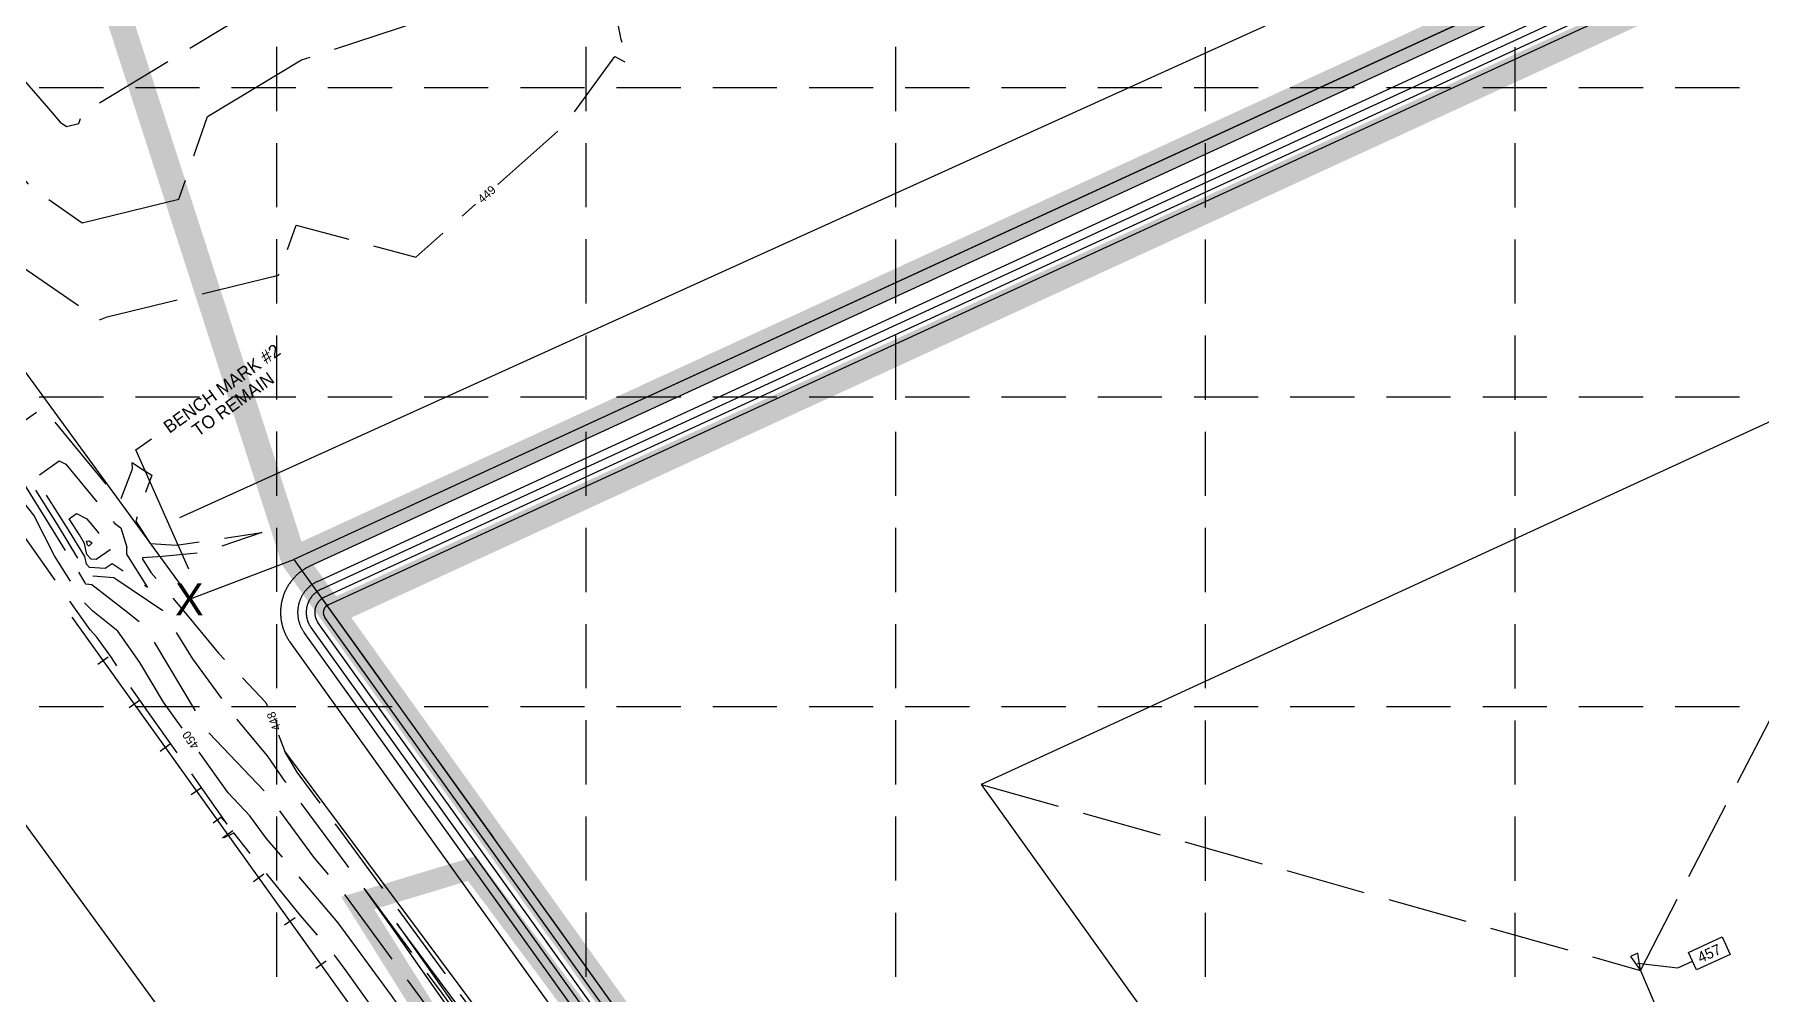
# Model space of a CAD drawing. Header units: inches. Extents: x 2439273 to 2445077, y 7048639 to 7057917.
# Drawn here: x 2441628 to 2442435, y 7054446 to 7054895 of the extents above; entities that cross this region are included whole.
import ezdxf
from ezdxf.enums import TextEntityAlignment as Align

# ---------------------------------------------------------------- set-up
doc = ezdxf.new("R2010")
doc.units = ezdxf.units.IN
doc.header["$LTSCALE"] = 300
doc.header["$MEASUREMENT"] = 0
for name, pattern in [('CONTINUOUS_LINE', [2, 1, 1]), ('DASHED', [0.29, 0.25, -0.04]), ('DASHEDX2', [0.165, 0.125, -0.04]), ('HIDDEN', [0.375, 0.25, -0.125]), ('PHANTOM', [4.25, 3.5, -0.15, 0.15, -0.15, 0.15, -0.15])]:
    doc.linetypes.add(name, pattern=pattern)
for name, color, linetype in [('BOUNDARY', 24, 'PHANTOM'), ('DRAINAGE_AREA', 250, 'DASHEDX2'), ('EC', 43, 'DASHEDX2'), ('GRID', 254, 'HIDDEN'), ('LIMITS OF DISTURBANCE', 1, 'HIDDEN'), ('new', 3, 'Continuous'), ('PC', 43, 'DASHEDX2'), ('PLAT_TEXT', 50, 'Continuous')]:
    doc.layers.add(name, color=color, linetype=linetype)
doc.styles.add('symbol', font='symbol.shx')
doc.styles.add('TMODELF', font='tmodelf')
doc.linetypes.add('DEPRESSION', pattern='A,0.3,["%",symbol,S=0.05,R=180,X=0,Y=0],0.0001', length=0.3001)

msp = doc.modelspace()

# ---------------------------------------------------------------- linework, layer by layer
at = {"layer": 'BOUNDARY', "color": 7, "linetype": 'Continuous', "flags": 128}
for points in [[(2441748.83, 7054649.57), (2442955.13, 7052964.89), (2442981.84, 7052986.15), (2442978.99, 7053079.08), (2443104.99, 7053084.19), (2443124.07, 7053099.39), (2443545.95, 7053500.83), (2443498.64, 7053611.71), (2443514.01, 7053763.96), (2443611.84, 7054000.9), (2443936.29, 7054219.1), (2444200.97, 7054649.75), (2444283.17, 7055046.25), (2444151.98, 7055473.57), (2444011.63, 7055690.75), (2443140.66, 7055289.99)], [(2441748.83, 7054649.57), (2442955.13, 7052964.89), (2442981.84, 7052986.15), (2442978.99, 7053079.08), (2443104.99, 7053084.19), (2443124.07, 7053099.39), (2443545.95, 7053500.83), (2443498.64, 7053611.71), (2443514.01, 7053763.96), (2443611.84, 7054000.9), (2443936.29, 7054219.1), (2444200.97, 7054649.75), (2444283.17, 7055046.25), (2444151.98, 7055473.57), (2444011.63, 7055690.75), (2443140.66, 7055289.99)], [(2442876.18, 7055168.29), (2441748.83, 7054649.57)], [(2442876.18, 7055168.29), (2441748.83, 7054649.57)], [(2441354.82, 7055105.29), (2441696.1, 7054637.12), (2441699.99, 7054630.9), (2441748.83, 7054649.57)], [(2441354.82, 7055105.29), (2441696.1, 7054637.12), (2441699.99, 7054630.9), (2441748.83, 7054649.57)], [(2441794.56, 7054242.16), (2441830, 7054241.99), (2441214.81, 7055085.91)], [(2441794.56, 7054242.16), (2441830, 7054241.99), (2441214.81, 7055085.91)], [(2442638.85, 7055059.09), (2441748.83, 7054649.57), (2442319.17, 7053853.05)], [(2442638.85, 7055059.09), (2441748.83, 7054649.57), (2442319.17, 7053853.05)]]:
    msp.add_lwpolyline(points, dxfattribs=at)
msp.add_lwpolyline([(2441704.24, 7054634.41), (2441704.24, 7054634.41), (2441704.24, 7054634.41), (2441704.24, 7054634.41), (2441704.24, 7054634.41), (2441704.24, 7054634.41), (2441704.24, 7054634.41), (2441704.24, 7054634.41), (2441704.24, 7054634.41), (2441704.24, 7054634.41), (2441704.24, 7054634.41), (2441704.24, 7054634.41), (2441704.24, 7054634.41), (2441704.24, 7054634.41), (2441704.24, 7054634.41), (2441704.24, 7054634.41), (2441704.24, 7054634.41), (2441704.24, 7054634.41), (2441704.24, 7054634.41), (2441704.24, 7054634.41), (2441704.24, 7054634.41), (2441704.24, 7054634.41), (2441704.24, 7054634.41), (2441704.24, 7054634.41), (2441704.24, 7054634.41), (2441704.24, 7054634.41), (2441704.24, 7054634.41), (2441704.24, 7054634.41), (2441704.24, 7054634.41), (2441704.24, 7054634.41), (2441704.24, 7054634.41), (2441704.24, 7054634.41), (2441704.24, 7054634.41), (2441704.24, 7054634.41), (2441704.24, 7054634.41), (2441704.24, 7054634.41), (2441704.24, 7054634.41), (2441704.24, 7054634.41), (2441704.24, 7054634.41), (2441704.24, 7054634.41), (2441704.24, 7054634.41), (2441704.24, 7054634.41), (2441704.24, 7054634.41), (2441704.24, 7054634.41), (2441704.24, 7054634.41), (2441704.24, 7054634.41), (2441704.24, 7054634.41), (2441704.24, 7054634.41), (2441704.24, 7054634.41), (2441704.24, 7054634.41), (2441704.24, 7054634.41), (2441704.24, 7054634.41), (2441704.24, 7054634.41), (2441704.24, 7054634.41), (2441704.24, 7054634.41), (2441704.24, 7054634.41), (2441704.24, 7054634.41), (2441704.24, 7054634.41), (2441704.24, 7054634.41), (2441704.24, 7054634.41), (2441704.24, 7054634.41), (2441704.24, 7054634.41), (2441704.24, 7054634.41), (2441704.24, 7054634.41), (2441704.24, 7054634.41), (2441704.24, 7054634.41), (2441704.24, 7054634.41), (2441704.24, 7054634.41), (2441704.24, 7054634.41), (2441704.24, 7054634.41), (2441704.24, 7054634.41), (2441704.24, 7054634.41), (2441704.24, 7054634.41), (2441704.24, 7054634.41), (2441704.24, 7054634.41), (2441704.24, 7054634.41), (2441704.24, 7054634.41), (2441704.24, 7054634.41), (2441704.24, 7054634.41), (2441704.24, 7054634.41), (2441704.24, 7054634.41), (2441704.24, 7054634.41), (2441704.24, 7054634.41), (2441704.24, 7054634.41), (2441704.24, 7054634.41), (2441704.24, 7054634.41), (2441704.24, 7054634.41), (2441704.24, 7054634.41), (2441704.24, 7054634.41), (2441704.24, 7054634.41), (2441704.24, 7054634.41), (2441704.24, 7054634.41), (2441704.24, 7054634.41), (2441704.24, 7054634.41), (2441704.24, 7054634.41), (2441704.24, 7054634.41), (2441704.24, 7054634.41), (2441704.24, 7054634.41), (2441704.24, 7054634.41), (2441704.24, 7054634.41), (2441704.24, 7054634.41), (2441704.24, 7054634.41)], close=True, dxfattribs=at)
msp.add_lwpolyline([(2441704.24, 7054634.41), (2441704.24, 7054634.41), (2441704.24, 7054634.41), (2441704.24, 7054634.41), (2441704.24, 7054634.41), (2441704.24, 7054634.41), (2441704.24, 7054634.41), (2441704.24, 7054634.41), (2441704.24, 7054634.41), (2441704.24, 7054634.41), (2441704.24, 7054634.41), (2441704.24, 7054634.41), (2441704.24, 7054634.41), (2441704.24, 7054634.41), (2441704.24, 7054634.41), (2441704.24, 7054634.41), (2441704.24, 7054634.41), (2441704.24, 7054634.41), (2441704.24, 7054634.41), (2441704.24, 7054634.41), (2441704.24, 7054634.41), (2441704.24, 7054634.41), (2441704.24, 7054634.41), (2441704.24, 7054634.41), (2441704.24, 7054634.41), (2441704.24, 7054634.41), (2441704.24, 7054634.41), (2441704.24, 7054634.41), (2441704.24, 7054634.41), (2441704.24, 7054634.41), (2441704.24, 7054634.41), (2441704.24, 7054634.41), (2441704.24, 7054634.41), (2441704.24, 7054634.41), (2441704.24, 7054634.41), (2441704.24, 7054634.41), (2441704.24, 7054634.41), (2441704.24, 7054634.41), (2441704.24, 7054634.41), (2441704.24, 7054634.41), (2441704.24, 7054634.41), (2441704.24, 7054634.41), (2441704.24, 7054634.41), (2441704.24, 7054634.41), (2441704.24, 7054634.41), (2441704.24, 7054634.41), (2441704.24, 7054634.41), (2441704.24, 7054634.41), (2441704.24, 7054634.41), (2441704.24, 7054634.41), (2441704.24, 7054634.41), (2441704.24, 7054634.41), (2441704.24, 7054634.41), (2441704.24, 7054634.41), (2441704.24, 7054634.41), (2441704.24, 7054634.41), (2441704.24, 7054634.41), (2441704.24, 7054634.41), (2441704.24, 7054634.41), (2441704.24, 7054634.41), (2441704.24, 7054634.41), (2441704.24, 7054634.41), (2441704.24, 7054634.41), (2441704.24, 7054634.41), (2441704.24, 7054634.41), (2441704.24, 7054634.41), (2441704.24, 7054634.41), (2441704.24, 7054634.41), (2441704.24, 7054634.41), (2441704.24, 7054634.41), (2441704.24, 7054634.41), (2441704.24, 7054634.41), (2441704.24, 7054634.41), (2441704.24, 7054634.41), (2441704.24, 7054634.41), (2441704.24, 7054634.41), (2441704.24, 7054634.41), (2441704.24, 7054634.41), (2441704.24, 7054634.41), (2441704.24, 7054634.41), (2441704.24, 7054634.41), (2441704.24, 7054634.41), (2441704.24, 7054634.41), (2441704.24, 7054634.41), (2441704.24, 7054634.41), (2441704.24, 7054634.41), (2441704.24, 7054634.41), (2441704.24, 7054634.41), (2441704.24, 7054634.41), (2441704.24, 7054634.41), (2441704.24, 7054634.41), (2441704.24, 7054634.41), (2441704.24, 7054634.41), (2441704.24, 7054634.41), (2441704.24, 7054634.41), (2441704.24, 7054634.41), (2441704.24, 7054634.41), (2441704.24, 7054634.41), (2441704.24, 7054634.41), (2441704.24, 7054634.41), (2441704.24, 7054634.41), (2441704.24, 7054634.41)], close=True, dxfattribs=at)
at = {"layer": 'BOUNDARY', "color": 7, "linetype": 'Continuous'}
msp.add_point((2441699.99, 7054631.78), dxfattribs=at)
msp.add_point((2441699.99, 7054631.78), dxfattribs=at)
at = {"layer": 'DRAINAGE_AREA', "color": 7, "linetype": 'DASHED', "const_width": 12, "flags": 128}
for points in [[(2439927.07, 7054255.07), (2439929, 7054280.67), (2440619.13, 7054272.87), (2440855.12, 7054286.63), (2440930.94, 7054296.79), (2440991.18, 7054326.33), (2441067.88, 7054375.23), (2441071.55, 7054382.41), (2441083.37, 7054409.11), (2441093.7, 7054436.41), (2441102.52, 7054464.23), (2441109.8, 7054492.51), (2441115.51, 7054521.14), (2441119.64, 7054550.03), (2441122.27, 7054580.2), (2441123.39, 7054633.45), (2441123.9, 7054697.01), (2441123.48, 7054712.77), (2441123.62, 7054716.48), (2441124.04, 7054720.63), (2441124.71, 7054724.75), (2441125.63, 7054728.83), (2441126.79, 7054732.83), (2441128.2, 7054736.76), (2441129.84, 7054740.6), (2441131.83, 7054744.54), (2441135.13, 7054750.24), (2441136.03, 7054750.97), (2441181.58, 7054821.94), (2441182.94, 7054829.74), (2441210.98, 7054875.68), (2441225.67, 7054901.14), (2441239.01, 7054927.69), (2441250.75, 7054954.57), (2441261.02, 7054982.05), (2441262.65, 7054987.25), (2441028.19, 7055347.34), (2440803.32, 7055658.83), (2441025.73, 7055819.69), (2441064.92, 7055847.87), (2441219.34, 7055672.43), (2441244.56, 7055582.88), (2441412.53, 7055388.63), (2441492.49, 7055285.2), (2441504.9, 7055234.59), (2441580.85, 7055211.59), (2441610.78, 7055078.31), (2441748.83, 7054649.57), (2441766.62, 7054624.73)], [(2442523.23, 7055757.19), (2442876.18, 7055168.29), (2441748.83, 7054649.57)]]:
    msp.add_lwpolyline(points, dxfattribs=at)
msp.add_lwpolyline([(2442471.32, 7053696.21), (2442855.35, 7053971.15), (2442718.62, 7054888.49), (2442636.19, 7055024.84), (2441766.62, 7054624.73), (2442426.21, 7053703.56), (2442428.13, 7053701.39), (2442429.8, 7053699.77), (2442431.83, 7053698.04), (2442433.44, 7053696.84), (2442435.34, 7053695.61), (2442437.21, 7053694.57), (2442439.62, 7053693.44), (2442442.38, 7053692.42), (2442445.73, 7053691.51), (2442448.36, 7053691.06), (2442453.15, 7053690.76), (2442457.94, 7053691.14), (2442462.62, 7053692.19), (2442466.63, 7053693.67), (2442470.87, 7053695.93), (2442471.32, 7053696.21)], close=True, dxfattribs=at)
at = {"layer": 'EC', "color": 43, "linetype": 'DASHEDX2', "flags": 128}
for points in [[(2441022.22, 7055489.18), (2441037.9, 7055472.61), (2441049.28, 7055459.94), (2440942.98, 7055616), (2440934.63, 7055631.66), (2440910.69, 7055665.99), (2440906.74, 7055671.7), (2440874.39, 7055715.67), (2440847.85, 7055750.3), (2440790.22, 7055825.41), (2440760.76, 7055867.24), (2440755.84, 7055874.23), (2440715.15, 7055936.27), (2440690.05, 7055970.74), (2440646.31, 7056031.15), (2440597.07, 7056101.99), (2440529.06, 7056210.17), (2440519.26, 7056224.89), (2440516.56, 7056226.43), (2440515.79, 7056227.46), (2440515.77, 7056227.54), (2440515.72, 7056227.85), (2440516.63, 7056228.59), (2440517.05, 7056228.92), (2440518.13, 7056229.78), (2440519.63, 7056228.82), (2440521.83, 7056227.4), (2440522.1, 7056227.79), (2440522.15, 7056227.87), (2440521.9, 7056228.04), (2440522.75, 7056229.15), (2440522.83, 7056229.12), (2440527.1, 7056231.29), (2440530.12, 7056233.28), (2440531.76, 7056232.36), (2440529.59, 7056230.41), (2440561.47, 7056193.23), (2440555.45, 7056215.53), (2440591.87, 7056189.04), (2440624.23, 7056160.44), (2440664.55, 7056111.02), (2440692.28, 7056086.39), (2440721.09, 7056028.25), (2440763.24, 7055961.01), (2440796.51, 7055924.18), (2440842.03, 7055846.14), (2440855.91, 7055825.13), (2440877.68, 7055786.05), (2440880.35, 7055782.05), (2440916.76, 7055730.52), (2440949.01, 7055687.18), (2440950.75, 7055685.38), (2440954.18, 7055681.69), (2441031.23, 7055619.56), (2441063.66, 7055584.14), (2441060.07, 7055579.09), (2441094.3, 7055515.85), (2441114.64, 7055495.42), (2441172.24, 7055409.31), (2441178.3, 7055401), (2441211.02, 7055380.01), (2441255.9, 7055316.81), (2441264.27, 7055290.8), (2441328.38, 7055227.17), (2441351.95, 7055193.28), (2441389.3, 7055172.19), (2441403.81, 7055108.82), (2441414.37, 7055100.56), (2441468.87, 7055064.4), (2441494.92, 7055048.86), (2441501.35, 7055042.58), (2441513.01, 7055028.15), (2441579.95, 7054922.66), (2441634.18, 7054860.53), (2441639.53, 7054854.17), (2441642.57, 7054852.07), (2441648.24, 7054853.45), (2441649.94, 7054858.33), (2441753.54, 7054920.89), (2441754.45, 7054921.19), (2441754.49, 7054921.79), (2441801.59, 7055003.09), (2441781.65, 7055036.3), (2441791.49, 7055102.78), (2441784.95, 7055144.42), (2441748.55, 7055227.9), (2441748.63, 7055230.56), (2441746.93, 7055233.79), (2441711.37, 7055324.27), (2441704.32, 7055360.31), (2441698.37, 7055411.22), (2441684.34, 7055486.32), (2441682.44, 7055516.69), (2441660.68, 7055566.81), (2441617.37, 7055602.12), (2441601.16, 7055636.88), (2441661.96, 7055660.5), (2441678.27, 7055677.62), (2441680.97, 7055704.87), (2441690.19, 7055764.16), (2441685.83, 7055805.56), (2441680.57, 7055844.71), (2441703.75, 7055880.24), (2441741.48, 7055880.05), (2441786.15, 7055926.32), (2441801.07, 7055936.58), (2441804.62, 7055960.36), (2441778.33, 7055990.21), (2441717.07, 7056004.89), (2441732.13, 7056058.47), (2441767.14, 7056062.91), (2441816.82, 7056080.67), (2441827.39, 7056073.55), (2441828.04, 7056073.14), (2441916.88, 7056020.41), (2441917.34, 7056020.11), (2441917.84, 7056019.81), (2442017.47, 7055966.17), (2442021.58, 7055964.03), (2442025.29, 7055961.89), (2442071.8, 7055934.24), (2442073.65, 7055933.14), (2442077.6, 7055930.88), (2442162.29, 7055884.91), (2442171.22, 7055879.64), (2442178.15, 7055876.08), (2442284.89, 7055814.69), (2442294.54, 7055809.25), (2442303.44, 7055804.85), (2442391.69, 7055767.42), (2442397.49, 7055765.04), (2442402.71, 7055763.25), (2442530.72, 7055720.41), (2442542.15, 7055717.22), (2442552.55, 7055714.45), (2442627.07, 7055700.99), (2442631.44, 7055700.09), (2442699.39, 7055689.35), (2442702.54, 7055688.88), (2442767.65, 7055677.37), (2442771.96, 7055677.05), (2442840.67, 7055673.51), (2442844.28, 7055673.35)], [(2441844.2, 7054824.99), (2441875.68, 7054852.99), (2441898.86, 7054884.87), (2441905.16, 7054881.49), (2441901.87, 7054892.82), (2441900.61, 7054899), (2441905.65, 7054972.82), (2441902.22, 7055001.63), (2441869.92, 7055016.01), (2441836.85, 7055071.1), (2441839.36, 7055088.08), (2441825.34, 7055177.35), (2441816.05, 7055198.66), (2441819.07, 7055310.98), (2441814.01, 7055320.63), (2441824.21, 7055342), (2441883.65, 7055361.46), (2441929.18, 7055368.59), (2441971.97, 7055366.02), (2441999.69, 7055389.28), (2442041.4, 7055423.09), (2442109.69, 7055462.5), (2442164.52, 7055500.43), (2442165.5, 7055498.14), (2442165.59, 7055500.65), (2442238.19, 7055508.13), (2442237.21, 7055520.02), (2442234.42, 7055526.04), (2442211.66, 7055570.52), (2442166.14, 7055506.81), (2442187.56, 7055611.88), (2442191.85, 7055616.18), (2442221.35, 7055679.16), (2442221.89, 7055684.74), (2442243.9, 7055686.51), (2442302.14, 7055697.16), (2442323.1, 7055684.71), (2442407.41, 7055697.95), (2442426.6, 7055689.2), (2442491.89, 7055661.29), (2442488.06, 7055628.82), (2442487.97, 7055581.07), (2442430.33, 7055571.57), (2442396.58, 7055556.69), (2442401.85, 7055528.89), (2442403.83, 7055516.65), (2442422.84, 7055511.08), (2442497.97, 7055522.38), (2442513.86, 7055535.07), (2442604.96, 7055513.87), (2442599.47, 7055493.89), (2442606.72, 7055421.61), (2442632.72, 7055421.26), (2442643.91, 7055407.24), (2442694.82, 7055398.12), (2442722.1, 7055381.28), (2442735.3, 7055334.73), (2442736.79, 7055305.34), (2442749.48, 7055287.09), (2442762.16, 7055232.74), (2442768.45, 7055205.43), (2442748.79, 7055173.22), (2442764.99, 7055092.22), (2442784.44, 7055100.67), (2442766.69, 7055069.3), (2442750.85, 7055037.8)], [(2442317.17, 7053874.15), (2442288.1, 7053875.68), (2442233.34, 7053881.04), (2442282.62, 7053805.56), (2442280.38, 7053804.27), (2442278.38, 7053803.55), (2442227.26, 7053875.87), (2442200.27, 7053908.76), (2442194.44, 7053911.36), (2442180.75, 7053929.59), (2442123.42, 7054003.42), (2442111.27, 7054022.46), (2442088.99, 7054060.22), (2442083.98, 7054066.57), (2442072.59, 7054088.02), (2442061.26, 7054104.78), (2442057.96, 7054109.21), (2442034.47, 7054143.21), (2442025.79, 7054154.84), (2442007.23, 7054181.33), (2442009.13, 7054183.89), (2442010.89, 7054185.74), (2442009.49, 7054190.89), (2442012.12, 7054194.26), (2442044.23, 7054226.19), (2442012.14, 7054259), (2441980.53, 7054238.21), (2441990.02, 7054222.87), (2442007.09, 7054197.34), (2442001.48, 7054192.96), (2441999.77, 7054191.59), (2441942.67, 7054267.92), (2441918.47, 7054292.17), (2441909.15, 7054305.55), (2441840.12, 7054399.64), (2441827.93, 7054417.13), (2441815.79, 7054434.06), (2441770.7, 7054495.52), (2441758.22, 7054510.2), (2441737.29, 7054538.8), (2441709.23, 7054568.28), (2441708.64, 7054569.11), (2441680.58, 7054616.02), (2441678.91, 7054618.38), (2441669.7, 7054625.75), (2441654.43, 7054637.71), (2441651.55, 7054637.91), (2441651.36, 7054638.11), (2441651.26, 7054638.59), (2441633.1, 7054668.45), (2441608.52, 7054707.23), (2441603.72, 7054713.32), (2441599.34, 7054719.1), (2441588.46, 7054734.18), (2441532.37, 7054814.04), (2441492.23, 7054872.38), (2441503.54, 7054872.67), (2441513.47, 7054877.34), (2441531.73, 7054888.34), (2441529.99, 7054890.83), (2441532.13, 7054888.19), (2441532.19, 7054888.09), (2441532.24, 7054888.03), (2441612.02, 7054793.21), (2441649.85, 7054767.14), (2441657.36, 7054761.84), (2441657.5, 7054761.75), (2441658.42, 7054761.8), (2441661.59, 7054763.08), (2441741.74, 7054782.59), (2441749.88, 7054805.89), (2441805.89, 7054790.92), (2441833.84, 7054815.78)], [(2441711.17, 7054526.25), (2441714.77, 7054528.97), (2441717.67, 7054525.77), (2441680.93, 7054577.97), (2441672.8, 7054589.41), (2441663.57, 7054603.63), (2441656.76, 7054613.14), (2441653.53, 7054616.56), (2441619.49, 7054665.16), (2441549.19, 7054761.06), (2441553.26, 7054750.13), (2441557.31, 7054741.35)], [(2441741.61, 7054567.42), (2441744.86, 7054558.93), (2441750.3, 7054549.97), (2441768.97, 7054524.69), (2441779.15, 7054510.73), (2441797.41, 7054485.98), (2441819.39, 7054455.82), (2441836.81, 7054432.23), (2441886.15, 7054363.52), (2441926.42, 7054306.81), (2441938.66, 7054287.02), (2442001.2, 7054193.53), (2442000.95, 7054193.34), (2442000.87, 7054193.28), (2441994.43, 7054201.88), (2441922.5, 7054303.6), (2441882.77, 7054358.23), (2441831.54, 7054428.37), (2441816.89, 7054448.28), (2441789.29, 7054485.47), (2441773.74, 7054506.59), (2441760.35, 7054524.65), (2441744.84, 7054545.71), (2441736.55, 7054557.6), (2441722.32, 7054574.67), (2441701.68, 7054603.02), (2441687.78, 7054625.41), (2441665.66, 7054640.39), (2441665.16, 7054640.63), (2441664.71, 7054640.98), (2441652.41, 7054641.83), (2441651.6, 7054642.68), (2441651.18, 7054644.74), (2441638.27, 7054665.96), (2441612.28, 7054706.98), (2441630.95, 7054720.23), (2441632.29, 7054719.55), (2441667.6, 7054676.71), (2441673.32, 7054691.9), (2441673.22, 7054694.94), (2441676.67, 7054692.51), (2441682.49, 7054688.94), (2441679.59, 7054681.26), (2441674.94, 7054667.49), (2441681.67, 7054657.07), (2441694.01, 7054656.2), (2441733.9, 7054662.2), (2441706.03, 7054652.61), (2441687.49, 7054650.96), (2441678.07, 7054650.31), (2441678.08, 7054649.73), (2441682.19, 7054643.22), (2441699.72, 7054622.59), (2441713.63, 7054605.75), (2441735.76, 7054582.63), (2441736.63, 7054580.36)], [(2441834.05, 7054354.37), (2441836.45, 7054355.89), (2441838.28, 7054357.17), (2441840.52, 7054358.96), (2441820.78, 7054387.7), (2441801.54, 7054415.98), (2441801.17, 7054418.12), (2441773.26, 7054457.03), (2441768.41, 7054463.65), (2441751.95, 7054483), (2441720.7, 7054521.63), (2441720.61, 7054521.68), (2441720.6, 7054521.54), (2441716.13, 7054519.32)]]:
    msp.add_lwpolyline(points, dxfattribs=at)
at = {"layer": 'EC', "color": 43, "linetype": 'DASHED', "flags": 128}
for points in [[(2441470.87, 7055020.23), (2441478.16, 7055013.1), (2441522.57, 7054958.17), (2441556.07, 7054905.37), (2441583.21, 7054874.28), (2441625.78, 7054823.69), (2441649.92, 7054807.05), (2441694.99, 7054818.02), (2441708.52, 7054856.75), (2441752.41, 7054883.25), (2441827.31, 7054907.83), (2441828.35, 7054925.63)], [(2441696.57, 7054570.63), (2441687.93, 7054582.82), (2441676.89, 7054601.27), (2441666.55, 7054615.93), (2441654.77, 7054625.35), (2441650.71, 7054629.53), (2441636.87, 7054651.27), (2441627.21, 7054670.26), (2441612.11, 7054689.39), (2441606.75, 7054696.46)], [(2441898.21, 7054300.18), (2441887.3, 7054315.87), (2441856.95, 7054357.24), (2441825.67, 7054402.12), (2441794.53, 7054445.55), (2441769.56, 7054479.58), (2441735.84, 7054519.22), (2441728.24, 7054529.6), (2441718.06, 7054540.31), (2441704.59, 7054559.31)]]:
    msp.add_lwpolyline(points, dxfattribs=at)
at = {"layer": 'EC', "color": 43, "linetype": 'DASHEDX2', "flags": 128}
for points in [[(2441651.83, 7054647.26), (2441651.09, 7054650.9), (2441643.44, 7054663.47), (2441628.03, 7054687.79), (2441639.1, 7054695.64), (2441642.18, 7054694.08), (2441665.07, 7054666.31), (2441668, 7054664.39), (2441670.68, 7054655.22), (2441670.56, 7054654.83), (2441670.61, 7054651.98), (2441680.39, 7054636.49), (2441663.89, 7054647.5), (2441660.69, 7054645.25), (2441653.27, 7054645.76), (2441651.83, 7054647.26)], [(2441652.07, 7054651.83), (2441651, 7054657.05), (2441648.61, 7054660.99), (2441643.78, 7054668.6), (2441647.25, 7054671.06), (2441652.07, 7054668.61), (2441657.37, 7054662.18), (2441663.48, 7054658.17), (2441663.87, 7054656.85), (2441663.14, 7054654.32), (2441663.14, 7054654.23), (2441663.47, 7054653.7), (2441662.91, 7054654.07), (2441656.45, 7054649.52), (2441654.14, 7054649.68), (2441652.07, 7054651.83)]]:
    msp.add_lwpolyline(points, close=True, dxfattribs=at)
at = {"layer": 'EC', "color": 43, "linetype": 'DEPRESSION', "flags": 128}
msp.add_lwpolyline([(2441651.96, 7054658.1), (2441652.99, 7054658.24), (2441654.5, 7054657.35), (2441652.97, 7054655.71), (2441652.3, 7054656.41), (2441651.96, 7054658.1)], close=True, dxfattribs=at)
at = {"layer": 'GRID', "linetype": 'HIDDEN', "ltscale": 0.4}
for p, q in [((2441740.84, 7049369.33), (2441740.84, 7057765.42)), ((2441885.59, 7049369.31), (2441885.59, 7057765.42)), ((2442030.35, 7049369.28), (2442030.35, 7057765.42)), ((2442175.1, 7049369.26), (2442175.1, 7057765.42)), ((2442319.86, 7049369.24), (2442319.86, 7057765.42)), ((2439424.76, 7054870.33), (2444925.44, 7054870.33)), ((2439424.76, 7054725.57), (2444925.44, 7054725.57)), ((2439424.76, 7054580.82), (2444925.44, 7054580.82))]:
    msp.add_line(p, q, dxfattribs=at)
at = {"layer": 'LIMITS OF DISTURBANCE', "linetype": 'HIDDEN', "const_width": 10, "flags": 128}
msp.add_lwpolyline([(2442886.99, 7052945.51), (2442895.43, 7053179.56), (2442913.36, 7053306.08), (2442998.8, 7053329.28), (2443093.73, 7053267.07), (2443296.25, 7053331.38), (2443338.44, 7053257.58), (2443392.24, 7053315.57), (2443340.55, 7053361.96), (2443447.09, 7053414.68), (2443517.82, 7053314.09), (2443574.97, 7053356.59), (2443489.91, 7053468.17), (2443446.06, 7053438.95), (2443383.6, 7053614.29), (2443418.05, 7053884.17), (2443327.03, 7054031.84), (2443323.07, 7054052.94), (2443416.73, 7054128.1), (2443524.9, 7054050.3), (2443573.71, 7054048.98), (2443787.41, 7054200.62), (2444024.68, 7054478.24), (2444110.5, 7054653.51), (2444155.29, 7054902.89), (2444160.77, 7055069.77), (2444147.31, 7055200.65), (2444077.57, 7055450.67), (2443950.4, 7055673.72), (2443333.94, 7055400.63), (2443359.36, 7055365.05), (2443134.35, 7055268.48), (2442886.46, 7055663.65), (2442672.88, 7055635.7), (2442663.99, 7055558.19), (2442899.02, 7055169.89), (2442892.76, 7055099.78), (2442914.05, 7055045.94), (2443178.35, 7054615.25), (2442985.45, 7054501.31), (2442726.73, 7054920.14), (2442733.57, 7054854.12), (2442852.43, 7053970.46), (2442450.39, 7053675.08), (2441832.15, 7054504.96), (2441778.69, 7054488.78), (2441880.34, 7054326.59), (2442122.98, 7053975.48), (2442344.49, 7053665.13), (2442528.89, 7053430.2), (2442805.16, 7053043.91), (2442834.55, 7052997.62)], close=True, dxfattribs=at)
at = {"layer": 'new', "color": 3, "linetype": 'PHANTOM', "flags": 128}
for points in [[(2441748.83, 7054649.57), (2442955.13, 7052964.89), (2442981.84, 7052986.15), (2442978.99, 7053079.08), (2443104.99, 7053084.19), (2443124.07, 7053099.39), (2443545.95, 7053500.83), (2443498.64, 7053611.71), (2443514.01, 7053763.96), (2443611.84, 7054000.9), (2443936.29, 7054219.1), (2444200.97, 7054649.75), (2444283.17, 7055046.25), (2444151.98, 7055473.57), (2444011.63, 7055690.75), (2443140.66, 7055289.99)], [(2442638.85, 7055059.09), (2441748.83, 7054649.57), (2442319.17, 7053853.05)]]:
    msp.add_lwpolyline(points, dxfattribs=at)
at = {"layer": 'new', "color": 3, "linetype": 'Continuous', "flags": 128}
for points in [[(2441695.48, 7054669.16), (2442728.17, 7055137.26)], [(2441657.2, 7054600.54), (2441662.08, 7054604.03)], [(2441671.76, 7054580.22), (2441676.64, 7054583.71)], [(2441686.32, 7054559.89), (2441691.19, 7054563.38)], [(2441700.87, 7054539.57), (2441705.75, 7054543.06)], [(2441715.43, 7054519.24), (2441720.31, 7054522.73)], [(2441729.99, 7054498.92), (2441734.86, 7054502.41)], [(2441744.54, 7054478.59), (2441749.42, 7054482.09)], [(2441759.1, 7054458.27), (2441763.98, 7054461.76)]]:
    msp.add_lwpolyline(points, dxfattribs=at)
at = {"layer": 'new', "color": 3, "linetype": 'CONTINUOUS_LINE', "flags": 128}
msp.add_lwpolyline([(2441699.7, 7054644.92), (2441675.01, 7054700.75), (2441682.33, 7054705.99)], dxfattribs=at)
at = {"layer": 'new', "color": 3, "linetype": 'PHANTOM', "flags": 128}
msp.add_lwpolyline([(2441704.24, 7054634.41), (2441704.24, 7054634.41), (2441704.24, 7054634.41), (2441704.24, 7054634.41), (2441704.24, 7054634.41), (2441704.24, 7054634.41), (2441704.24, 7054634.41), (2441704.24, 7054634.41), (2441704.24, 7054634.41), (2441704.24, 7054634.41), (2441704.24, 7054634.41), (2441704.24, 7054634.41), (2441704.24, 7054634.41), (2441704.24, 7054634.41), (2441704.24, 7054634.41), (2441704.24, 7054634.41), (2441704.24, 7054634.41), (2441704.24, 7054634.41), (2441704.24, 7054634.41), (2441704.24, 7054634.41), (2441704.24, 7054634.41), (2441704.24, 7054634.41), (2441704.24, 7054634.41), (2441704.24, 7054634.41), (2441704.24, 7054634.41), (2441704.24, 7054634.41), (2441704.24, 7054634.41), (2441704.24, 7054634.41), (2441704.24, 7054634.41), (2441704.24, 7054634.41), (2441704.24, 7054634.41), (2441704.24, 7054634.41), (2441704.24, 7054634.41), (2441704.24, 7054634.41), (2441704.24, 7054634.41), (2441704.24, 7054634.41), (2441704.24, 7054634.41), (2441704.24, 7054634.41), (2441704.24, 7054634.41), (2441704.24, 7054634.41), (2441704.24, 7054634.41), (2441704.24, 7054634.41), (2441704.24, 7054634.41), (2441704.24, 7054634.41), (2441704.24, 7054634.41), (2441704.24, 7054634.41), (2441704.24, 7054634.41), (2441704.24, 7054634.41), (2441704.24, 7054634.41), (2441704.24, 7054634.41), (2441704.24, 7054634.41), (2441704.24, 7054634.41), (2441704.24, 7054634.41), (2441704.24, 7054634.41), (2441704.24, 7054634.41), (2441704.24, 7054634.41), (2441704.24, 7054634.41), (2441704.24, 7054634.41), (2441704.24, 7054634.41), (2441704.24, 7054634.41), (2441704.24, 7054634.41), (2441704.24, 7054634.41), (2441704.24, 7054634.41), (2441704.24, 7054634.41), (2441704.24, 7054634.41), (2441704.24, 7054634.41), (2441704.24, 7054634.41), (2441704.24, 7054634.41), (2441704.24, 7054634.41), (2441704.24, 7054634.41), (2441704.24, 7054634.41), (2441704.24, 7054634.41), (2441704.24, 7054634.41), (2441704.24, 7054634.41), (2441704.24, 7054634.41), (2441704.24, 7054634.41), (2441704.24, 7054634.41), (2441704.24, 7054634.41), (2441704.24, 7054634.41), (2441704.24, 7054634.41), (2441704.24, 7054634.41), (2441704.24, 7054634.41), (2441704.24, 7054634.41), (2441704.24, 7054634.41), (2441704.24, 7054634.41), (2441704.24, 7054634.41), (2441704.24, 7054634.41), (2441704.24, 7054634.41), (2441704.24, 7054634.41), (2441704.24, 7054634.41), (2441704.24, 7054634.41), (2441704.24, 7054634.41), (2441704.24, 7054634.41), (2441704.24, 7054634.41), (2441704.24, 7054634.41), (2441704.24, 7054634.41), (2441704.24, 7054634.41), (2441704.24, 7054634.41), (2441704.24, 7054634.41), (2441704.24, 7054634.41), (2441704.24, 7054634.41), (2441704.24, 7054634.41)], close=True, dxfattribs=at)
msp.add_lwpolyline([(2441704.24, 7054634.41), (2441704.24, 7054634.41), (2441704.24, 7054634.41), (2441704.24, 7054634.41), (2441704.24, 7054634.41), (2441704.24, 7054634.41), (2441704.24, 7054634.41), (2441704.24, 7054634.41), (2441704.24, 7054634.41), (2441704.24, 7054634.41), (2441704.24, 7054634.41), (2441704.24, 7054634.41), (2441704.24, 7054634.41), (2441704.24, 7054634.41), (2441704.24, 7054634.41), (2441704.24, 7054634.41), (2441704.24, 7054634.41), (2441704.24, 7054634.41), (2441704.24, 7054634.41), (2441704.24, 7054634.41), (2441704.24, 7054634.41), (2441704.24, 7054634.41), (2441704.24, 7054634.41), (2441704.24, 7054634.41), (2441704.24, 7054634.41), (2441704.24, 7054634.41), (2441704.24, 7054634.41), (2441704.24, 7054634.41), (2441704.24, 7054634.41), (2441704.24, 7054634.41), (2441704.24, 7054634.41), (2441704.24, 7054634.41), (2441704.24, 7054634.41), (2441704.24, 7054634.41), (2441704.24, 7054634.41), (2441704.24, 7054634.41), (2441704.24, 7054634.41), (2441704.24, 7054634.41), (2441704.24, 7054634.41), (2441704.24, 7054634.41), (2441704.24, 7054634.41), (2441704.24, 7054634.41), (2441704.24, 7054634.41), (2441704.24, 7054634.41), (2441704.24, 7054634.41), (2441704.24, 7054634.41), (2441704.24, 7054634.41), (2441704.24, 7054634.41), (2441704.24, 7054634.41), (2441704.24, 7054634.41), (2441704.24, 7054634.41), (2441704.24, 7054634.41), (2441704.24, 7054634.41), (2441704.24, 7054634.41), (2441704.24, 7054634.41), (2441704.24, 7054634.41), (2441704.24, 7054634.41), (2441704.24, 7054634.41), (2441704.24, 7054634.41), (2441704.24, 7054634.41), (2441704.24, 7054634.41), (2441704.24, 7054634.41), (2441704.24, 7054634.41), (2441704.24, 7054634.41), (2441704.24, 7054634.41), (2441704.24, 7054634.41), (2441704.24, 7054634.41), (2441704.24, 7054634.41), (2441704.24, 7054634.41), (2441704.24, 7054634.41), (2441704.24, 7054634.41), (2441704.24, 7054634.41), (2441704.24, 7054634.41), (2441704.24, 7054634.41), (2441704.24, 7054634.41), (2441704.24, 7054634.41), (2441704.24, 7054634.41), (2441704.24, 7054634.41), (2441704.24, 7054634.41), (2441704.24, 7054634.41), (2441704.24, 7054634.41), (2441704.24, 7054634.41), (2441704.24, 7054634.41), (2441704.24, 7054634.41), (2441704.24, 7054634.41), (2441704.24, 7054634.41), (2441704.24, 7054634.41), (2441704.24, 7054634.41), (2441704.24, 7054634.41), (2441704.24, 7054634.41), (2441704.24, 7054634.41), (2441704.24, 7054634.41), (2441704.24, 7054634.41), (2441704.24, 7054634.41), (2441704.24, 7054634.41), (2441704.24, 7054634.41), (2441704.24, 7054634.41), (2441704.24, 7054634.41), (2441704.24, 7054634.41), (2441704.24, 7054634.41), (2441704.24, 7054634.41), (2441704.24, 7054634.41)], close=True, dxfattribs=at)
at = {"layer": 'new', "color": 7, "linetype": 'Continuous', "flags": 128}
msp.add_lwpolyline([(2441645.08, 7054622.61), (2443064.43, 7052640.86)], dxfattribs=at)
at = {"layer": 'new', "color": 3, "linetype": 'Continuous'}
for p in [(2441699.99, 7054631.78), (2441699.99, 7054631.78), (2441699.99, 7054630.9)]:
    msp.add_point(p, dxfattribs=at)
at = {"layer": 'PC', "color": 24, "linetype": 'Continuous', "flags": 128}
for points in [[(2442617.01, 7055042.44), (2441756.58, 7054646.53)], [(2441759.93, 7054639.26), (2442629.5, 7055039.38)], [(2441761.6, 7054635.63), (2442631.17, 7055035.75)], [(2441763.27, 7054631.99), (2442632.84, 7055032.11)], [(2441764.94, 7054628.36), (2442634.51, 7055028.48)], [(2442523.68, 7054752.92), (2442070.22, 7054544.27), (2442151.7, 7054430.47)], [(2441756.58, 7054646.53), (2441756.2, 7054646.35), (2441755.82, 7054646.16), (2441755.45, 7054645.97), (2441755.08, 7054645.77), (2441754.71, 7054645.56), (2441754.34, 7054645.35), (2441753.98, 7054645.13), (2441753.62, 7054644.9), (2441753.27, 7054644.67), (2441752.92, 7054644.43), (2441752.58, 7054644.19), (2441752.23, 7054643.94), (2441751.9, 7054643.68), (2441751.57, 7054643.42), (2441751.24, 7054643.15), (2441750.92, 7054642.88), (2441750.6, 7054642.6), (2441750.29, 7054642.32), (2441749.98, 7054642.03), (2441749.68, 7054641.73), (2441749.38, 7054641.43), (2441749.09, 7054641.12), (2441748.81, 7054640.81), (2441748.52, 7054640.5), (2441748.25, 7054640.18), (2441747.98, 7054639.85), (2441747.72, 7054639.52), (2441747.46, 7054639.18), (2441747.21, 7054638.84), (2441746.96, 7054638.5), (2441746.72, 7054638.15), (2441746.49, 7054637.8), (2441746.26, 7054637.44), (2441746.04, 7054637.08), (2441745.83, 7054636.72), (2441745.62, 7054636.35), (2441745.42, 7054635.98), (2441745.22, 7054635.6), (2441745.04, 7054635.23), (2441744.85, 7054634.84), (2441744.68, 7054634.46), (2441744.51, 7054634.07), (2441744.35, 7054633.68), (2441744.2, 7054633.29), (2441744.05, 7054632.89), (2441743.91, 7054632.49), (2441743.77, 7054632.09), (2441743.65, 7054631.69), (2441743.53, 7054631.28), (2441743.42, 7054630.87), (2441743.31, 7054630.47), (2441743.22, 7054630.05), (2441743.13, 7054629.64), (2441743.04, 7054629.23), (2441742.97, 7054628.81), (2441742.9, 7054628.39), (2441742.84, 7054627.98), (2441742.78, 7054627.56), (2441742.74, 7054627.14), (2441742.7, 7054626.72), (2441742.67, 7054626.29), (2441742.64, 7054625.87), (2441742.63, 7054625.45), (2441742.62, 7054625.03), (2441742.62, 7054624.6), (2441742.62, 7054624.18), (2441742.64, 7054623.76), (2441742.66, 7054623.34), (2441742.69, 7054622.92), (2441742.72, 7054622.49), (2441742.76, 7054622.07), (2441742.81, 7054621.65), (2441742.87, 7054621.24), (2441742.94, 7054620.82), (2441743.01, 7054620.4), (2441743.09, 7054619.99), (2441743.18, 7054619.57), (2441743.27, 7054619.16), (2441743.37, 7054618.75), (2441743.48, 7054618.34), (2441743.6, 7054617.94), (2441743.72, 7054617.53), (2441743.85, 7054617.13), (2441743.99, 7054616.73), (2441744.13, 7054616.33), (2441744.28, 7054615.94), (2441744.44, 7054615.55), (2441744.61, 7054615.16), (2441744.78, 7054614.77), (2441744.96, 7054614.39), (2441745.14, 7054614.01), (2441745.33, 7054613.63), (2441745.53, 7054613.26), (2441745.74, 7054612.89), (2441745.95, 7054612.52), (2441746.17, 7054612.16), (2441746.39, 7054611.8), (2441746.62, 7054611.45), (2441746.86, 7054611.1), (2441747.1, 7054610.75)], [(2441759.93, 7054639.26), (2441759.67, 7054639.14), (2441759.42, 7054639.02), (2441759.17, 7054638.89), (2441758.92, 7054638.76), (2441758.68, 7054638.62), (2441758.43, 7054638.48), (2441758.19, 7054638.33), (2441757.95, 7054638.18), (2441757.72, 7054638.02), (2441757.49, 7054637.87), (2441757.26, 7054637.7), (2441757.03, 7054637.54), (2441756.8, 7054637.36), (2441756.58, 7054637.19), (2441756.37, 7054637.01), (2441756.15, 7054636.83), (2441755.94, 7054636.64), (2441755.73, 7054636.45), (2441755.53, 7054636.26), (2441755.33, 7054636.06), (2441755.13, 7054635.86), (2441754.93, 7054635.66), (2441754.74, 7054635.45), (2441754.56, 7054635.24), (2441754.37, 7054635.03), (2441754.19, 7054634.81), (2441754.02, 7054634.59), (2441753.85, 7054634.36), (2441753.68, 7054634.14), (2441753.51, 7054633.91), (2441753.35, 7054633.68), (2441753.2, 7054633.44), (2441753.05, 7054633.2), (2441752.9, 7054632.96), (2441752.76, 7054632.72), (2441752.62, 7054632.48), (2441752.48, 7054632.23), (2441752.35, 7054631.98), (2441752.23, 7054631.73), (2441752.11, 7054631.47), (2441751.99, 7054631.22), (2441751.88, 7054630.96), (2441751.77, 7054630.7), (2441751.67, 7054630.43), (2441751.57, 7054630.17), (2441751.48, 7054629.9), (2441751.39, 7054629.64), (2441751.3, 7054629.37), (2441751.23, 7054629.1), (2441751.15, 7054628.83), (2441751.08, 7054628.55), (2441751.02, 7054628.28), (2441750.96, 7054628), (2441750.9, 7054627.73), (2441750.85, 7054627.45), (2441750.8, 7054627.17), (2441750.76, 7054626.89), (2441750.73, 7054626.61), (2441750.7, 7054626.33), (2441750.67, 7054626.05), (2441750.65, 7054625.77), (2441750.64, 7054625.49), (2441750.62, 7054625.21), (2441750.62, 7054624.93), (2441750.62, 7054624.65), (2441750.62, 7054624.36), (2441750.63, 7054624.08), (2441750.64, 7054623.8), (2441750.66, 7054623.52), (2441750.69, 7054623.24), (2441750.71, 7054622.96), (2441750.75, 7054622.68), (2441750.79, 7054622.4), (2441750.83, 7054622.12), (2441750.88, 7054621.84), (2441750.93, 7054621.57), (2441750.99, 7054621.29), (2441751.05, 7054621.02), (2441751.12, 7054620.74), (2441751.19, 7054620.47), (2441751.27, 7054620.2), (2441751.35, 7054619.93), (2441751.44, 7054619.66), (2441751.53, 7054619.4), (2441751.63, 7054619.13), (2441751.73, 7054618.87), (2441751.83, 7054618.61), (2441751.94, 7054618.35), (2441752.06, 7054618.09), (2441752.18, 7054617.83), (2441752.3, 7054617.58), (2441752.43, 7054617.33), (2441752.56, 7054617.08), (2441752.7, 7054616.84), (2441752.84, 7054616.59), (2441752.98, 7054616.35), (2441753.13, 7054616.11), (2441753.29, 7054615.88), (2441753.45, 7054615.64), (2441753.61, 7054615.41)], [(2441761.6, 7054635.63), (2441761.41, 7054635.54), (2441761.22, 7054635.44), (2441761.03, 7054635.35), (2441760.85, 7054635.25), (2441760.66, 7054635.14), (2441760.48, 7054635.04), (2441760.3, 7054634.93), (2441760.12, 7054634.82), (2441759.94, 7054634.7), (2441759.77, 7054634.58), (2441759.6, 7054634.46), (2441759.43, 7054634.33), (2441759.26, 7054634.21), (2441759.09, 7054634.07), (2441758.93, 7054633.94), (2441758.77, 7054633.8), (2441758.61, 7054633.66), (2441758.45, 7054633.52), (2441758.3, 7054633.38), (2441758.15, 7054633.23), (2441758, 7054633.08), (2441757.85, 7054632.93), (2441757.71, 7054632.77), (2441757.57, 7054632.61), (2441757.43, 7054632.45), (2441757.3, 7054632.29), (2441757.17, 7054632.12), (2441757.04, 7054631.96), (2441756.91, 7054631.79), (2441756.79, 7054631.61), (2441756.67, 7054631.44), (2441756.55, 7054631.26), (2441756.44, 7054631.08), (2441756.33, 7054630.9), (2441756.22, 7054630.72), (2441756.12, 7054630.54), (2441756.02, 7054630.35), (2441755.92, 7054630.17), (2441755.83, 7054629.98), (2441755.74, 7054629.79), (2441755.65, 7054629.59), (2441755.56, 7054629.4), (2441755.48, 7054629.2), (2441755.41, 7054629.01), (2441755.33, 7054628.81), (2441755.26, 7054628.61), (2441755.2, 7054628.41), (2441755.13, 7054628.21), (2441755.07, 7054628), (2441755.02, 7054627.8), (2441754.96, 7054627.6), (2441754.92, 7054627.39), (2441754.87, 7054627.18), (2441754.83, 7054626.98), (2441754.79, 7054626.77), (2441754.76, 7054626.56), (2441754.73, 7054626.35), (2441754.7, 7054626.14), (2441754.68, 7054625.93), (2441754.66, 7054625.72), (2441754.64, 7054625.51), (2441754.63, 7054625.3), (2441754.62, 7054625.09), (2441754.62, 7054624.88), (2441754.62, 7054624.67), (2441754.62, 7054624.45), (2441754.63, 7054624.24), (2441754.64, 7054624.03), (2441754.65, 7054623.82), (2441754.67, 7054623.61), (2441754.69, 7054623.4), (2441754.72, 7054623.19), (2441754.74, 7054622.98), (2441754.78, 7054622.77), (2441754.81, 7054622.56), (2441754.85, 7054622.36), (2441754.9, 7054622.15), (2441754.94, 7054621.94), (2441754.99, 7054621.74), (2441755.05, 7054621.53), (2441755.11, 7054621.33), (2441755.17, 7054621.13), (2441755.23, 7054620.93), (2441755.3, 7054620.73), (2441755.37, 7054620.53), (2441755.45, 7054620.33), (2441755.53, 7054620.14), (2441755.61, 7054619.94), (2441755.7, 7054619.75), (2441755.79, 7054619.56), (2441755.88, 7054619.37), (2441755.98, 7054619.18), (2441756.08, 7054618.99), (2441756.18, 7054618.81), (2441756.28, 7054618.63), (2441756.39, 7054618.44), (2441756.5, 7054618.27), (2441756.62, 7054618.09), (2441756.74, 7054617.91), (2441756.86, 7054617.74)], [(2441763.27, 7054631.99), (2441763.15, 7054631.93), (2441763.02, 7054631.87), (2441762.89, 7054631.81), (2441762.77, 7054631.74), (2441762.65, 7054631.67), (2441762.52, 7054631.6), (2441762.4, 7054631.53), (2441762.29, 7054631.45), (2441762.17, 7054631.38), (2441762.05, 7054631.3), (2441761.94, 7054631.21), (2441761.82, 7054631.13), (2441761.71, 7054631.05), (2441761.6, 7054630.96), (2441761.49, 7054630.87), (2441761.38, 7054630.78), (2441761.28, 7054630.68), (2441761.17, 7054630.59), (2441761.07, 7054630.49), (2441760.97, 7054630.39), (2441760.87, 7054630.29), (2441760.77, 7054630.19), (2441760.68, 7054630.09), (2441760.59, 7054629.98), (2441760.49, 7054629.88), (2441760.4, 7054629.77), (2441760.32, 7054629.66), (2441760.23, 7054629.55), (2441760.15, 7054629.43), (2441760.07, 7054629.32), (2441759.99, 7054629.2), (2441759.91, 7054629.08), (2441759.83, 7054628.97), (2441759.76, 7054628.85), (2441759.69, 7054628.72), (2441759.62, 7054628.6), (2441759.55, 7054628.48), (2441759.49, 7054628.35), (2441759.42, 7054628.23), (2441759.36, 7054628.1), (2441759.3, 7054627.97), (2441759.25, 7054627.84), (2441759.19, 7054627.71), (2441759.14, 7054627.58), (2441759.09, 7054627.45), (2441759.05, 7054627.32), (2441759, 7054627.18), (2441758.96, 7054627.05), (2441758.92, 7054626.91), (2441758.88, 7054626.78), (2441758.85, 7054626.64), (2441758.82, 7054626.5), (2441758.79, 7054626.36), (2441758.76, 7054626.23), (2441758.73, 7054626.09), (2441758.71, 7054625.95), (2441758.69, 7054625.81), (2441758.67, 7054625.67), (2441758.66, 7054625.53), (2441758.64, 7054625.39), (2441758.63, 7054625.25), (2441758.63, 7054625.11), (2441758.62, 7054624.97), (2441758.62, 7054624.83), (2441758.62, 7054624.69), (2441758.62, 7054624.55), (2441758.62, 7054624.4), (2441758.63, 7054624.26), (2441758.64, 7054624.12), (2441758.65, 7054623.98), (2441758.67, 7054623.84), (2441758.68, 7054623.7), (2441758.7, 7054623.56), (2441758.72, 7054623.42), (2441758.75, 7054623.29), (2441758.77, 7054623.15), (2441758.8, 7054623.01), (2441758.83, 7054622.87), (2441758.87, 7054622.73), (2441758.9, 7054622.6), (2441758.94, 7054622.46), (2441758.98, 7054622.33), (2441759.03, 7054622.19), (2441759.07, 7054622.06), (2441759.12, 7054621.93), (2441759.17, 7054621.8), (2441759.23, 7054621.67), (2441759.28, 7054621.54), (2441759.34, 7054621.41), (2441759.4, 7054621.28), (2441759.46, 7054621.15), (2441759.52, 7054621.03), (2441759.59, 7054620.9), (2441759.66, 7054620.78), (2441759.73, 7054620.66), (2441759.8, 7054620.54), (2441759.88, 7054620.42), (2441759.95, 7054620.3), (2441760.03, 7054620.18), (2441760.11, 7054620.07)], [(2441764.94, 7054628.36), (2441764.88, 7054628.33), (2441764.82, 7054628.3), (2441764.76, 7054628.27), (2441764.69, 7054628.23), (2441764.63, 7054628.2), (2441764.57, 7054628.16), (2441764.51, 7054628.13), (2441764.45, 7054628.09), (2441764.39, 7054628.05), (2441764.33, 7054628.01), (2441764.28, 7054627.97), (2441764.22, 7054627.93), (2441764.16, 7054627.89), (2441764.11, 7054627.84), (2441764.05, 7054627.8), (2441764, 7054627.75), (2441763.95, 7054627.71), (2441763.9, 7054627.66), (2441763.84, 7054627.61), (2441763.79, 7054627.56), (2441763.74, 7054627.51), (2441763.7, 7054627.46), (2441763.65, 7054627.41), (2441763.6, 7054627.35), (2441763.56, 7054627.3), (2441763.51, 7054627.25), (2441763.47, 7054627.19), (2441763.42, 7054627.14), (2441763.38, 7054627.08), (2441763.34, 7054627.02), (2441763.3, 7054626.96), (2441763.26, 7054626.91), (2441763.22, 7054626.85), (2441763.19, 7054626.79), (2441763.15, 7054626.73), (2441763.12, 7054626.66), (2441763.08, 7054626.6), (2441763.05, 7054626.54), (2441763.02, 7054626.48), (2441762.99, 7054626.41), (2441762.96, 7054626.35), (2441762.93, 7054626.28), (2441762.91, 7054626.22), (2441762.88, 7054626.15), (2441762.86, 7054626.09), (2441762.83, 7054626.02), (2441762.81, 7054625.95), (2441762.79, 7054625.89), (2441762.77, 7054625.82), (2441762.75, 7054625.75), (2441762.73, 7054625.68), (2441762.72, 7054625.61), (2441762.7, 7054625.55), (2441762.69, 7054625.48), (2441762.68, 7054625.41), (2441762.66, 7054625.34), (2441762.65, 7054625.27), (2441762.64, 7054625.2), (2441762.64, 7054625.13), (2441762.63, 7054625.06), (2441762.63, 7054624.99), (2441762.62, 7054624.92), (2441762.62, 7054624.85), (2441762.62, 7054624.78), (2441762.62, 7054624.71), (2441762.62, 7054624.64), (2441762.62, 7054624.57), (2441762.62, 7054624.5), (2441762.63, 7054624.42), (2441762.63, 7054624.35), (2441762.64, 7054624.28), (2441762.65, 7054624.21), (2441762.66, 7054624.14), (2441762.67, 7054624.08), (2441762.68, 7054624.01), (2441762.7, 7054623.94), (2441762.71, 7054623.87), (2441762.73, 7054623.8), (2441762.74, 7054623.73), (2441762.76, 7054623.66), (2441762.78, 7054623.6), (2441762.8, 7054623.53), (2441762.82, 7054623.46), (2441762.85, 7054623.39), (2441762.87, 7054623.33), (2441762.89, 7054623.26), (2441762.92, 7054623.2), (2441762.95, 7054623.13), (2441762.98, 7054623.07), (2441763.01, 7054623), (2441763.04, 7054622.94), (2441763.07, 7054622.88), (2441763.1, 7054622.82), (2441763.14, 7054622.75), (2441763.17, 7054622.69), (2441763.21, 7054622.63), (2441763.25, 7054622.57), (2441763.28, 7054622.51), (2441763.32, 7054622.46), (2441763.36, 7054622.4)], [(2442421.95, 7053702.64), (2441763.36, 7054622.4)], [(2442412.2, 7053695.65), (2441753.61, 7054615.41)], [(2442415.45, 7053697.98), (2441756.86, 7054617.74)], [(2442418.7, 7053700.31), (2441760.11, 7054620.07)], [(2441747.1, 7054610.75), (2442214.43, 7053958.11), (2442382.87, 7053712.55)], [(2441744.5, 7054559.89), (2441801.91, 7054482.68), (2442000.85, 7054215.15), (2442199.79, 7053947.63), (2442377.97, 7053709.09)], [(2442348.58, 7053688.31), (2442177.84, 7053931.91), (2441986.22, 7054204.67), (2441794.6, 7054477.44), (2441781.9, 7054495.51)], [(2442373.07, 7053705.63), (2442194.91, 7053944.14), (2441995.97, 7054211.66), (2441797.04, 7054479.18), (2441988.66, 7054206.42), (2442180.28, 7053933.66), (2442351.03, 7053690.04)]]:
    msp.add_lwpolyline(points, dxfattribs=at)
at = {"layer": 'PC', "color": 24, "linetype": 'DASHEDX2', "flags": 128}
for points in [[(2442378.47, 7054457.3), (2442531.35, 7054753.21)], [(2442070.22, 7054544.27), (2442378.47, 7054457.3)], [(2442378.47, 7054457.3), (2442510.58, 7054147.3)]]:
    msp.add_lwpolyline(points, dxfattribs=at)
at = {"layer": 'PC', "color": 24, "linetype": 'Continuous', "flags": 128}
for points in [[(2442402.78, 7054461.64), (2442400.9, 7054465.73), (2442416.65, 7054472.98), (2442420.41, 7054464.8), (2442404.66, 7054457.56), (2442402.78, 7054461.64)], [(2442378.47, 7054457.3), (2442377.26, 7054465.39), (2442373.81, 7054463.8), (2442378.47, 7054457.3)]]:
    msp.add_lwpolyline(points, close=True, dxfattribs=at)
at = {"layer": 'PC', "color": 24, "linetype": 'CONTINUOUS_LINE', "flags": 128}
msp.add_lwpolyline([(2442377.06, 7054460.74), (2442395.97, 7054458.51), (2442402.78, 7054461.64)], dxfattribs=at)
at = {"layer": 'PLAT_TEXT', "color": 7, "linetype": 'Continuous', "flags": 128}
for points in [[(2441645.08, 7054622.61), (2443064.43, 7052640.86)], [(2441657.2, 7054600.54), (2441662.08, 7054604.03)], [(2441671.76, 7054580.22), (2441676.64, 7054583.71)], [(2441686.32, 7054559.89), (2441691.19, 7054563.38)], [(2441700.87, 7054539.57), (2441705.75, 7054543.06)], [(2441715.43, 7054519.24), (2441720.31, 7054522.73)], [(2441729.99, 7054498.92), (2441734.86, 7054502.41)], [(2441744.54, 7054478.59), (2441749.42, 7054482.09)], [(2441759.1, 7054458.27), (2441763.98, 7054461.76)]]:
    msp.add_lwpolyline(points, dxfattribs=at)

# ---------------------------------------------------------------- texts
at = {"layer": 'EC', "color": 43, "linetype": 'Continuous', "style": 'TMODELF'}
for s, rotation, p in [('449', 41.65157, (2441839.02, 7054820.39)), ('448', 111.01608, (2441739.46, 7054573.83)), ('450', 125.32243, (2441700.58, 7054564.97))]:
    msp.add_text(s, height=4, rotation=rotation, dxfattribs=at).set_placement(p, align=Align.MIDDLE_CENTER)
at = {"layer": 'new', "color": 3, "linetype": 'Continuous', "style": 'TMODELF'}
for s, p in [('BENCH MARK #2', (2441716.93, 7054727.06)), ('TO REMAIN', (2441722.17, 7054719.74))]:
    msp.add_text(s, height=6, rotation=35.58501, dxfattribs=at).set_placement(p, align=Align.CENTER)
at = {"layer": 'new', "color": 3, "linetype": 'Continuous', "style": 'symbol'}
msp.add_text('C', height=15, dxfattribs=at).set_placement((2441699.99, 7054630.9), align=Align.MIDDLE_CENTER)
at = {"layer": 'PC', "color": 24, "linetype": 'Continuous', "style": 'TMODELF'}
msp.add_text('457', height=5, rotation=24.70869, dxfattribs=at).set_placement((2442411.7, 7054463), align=Align.CENTER)

doc.saveas('drawing.dxf')
